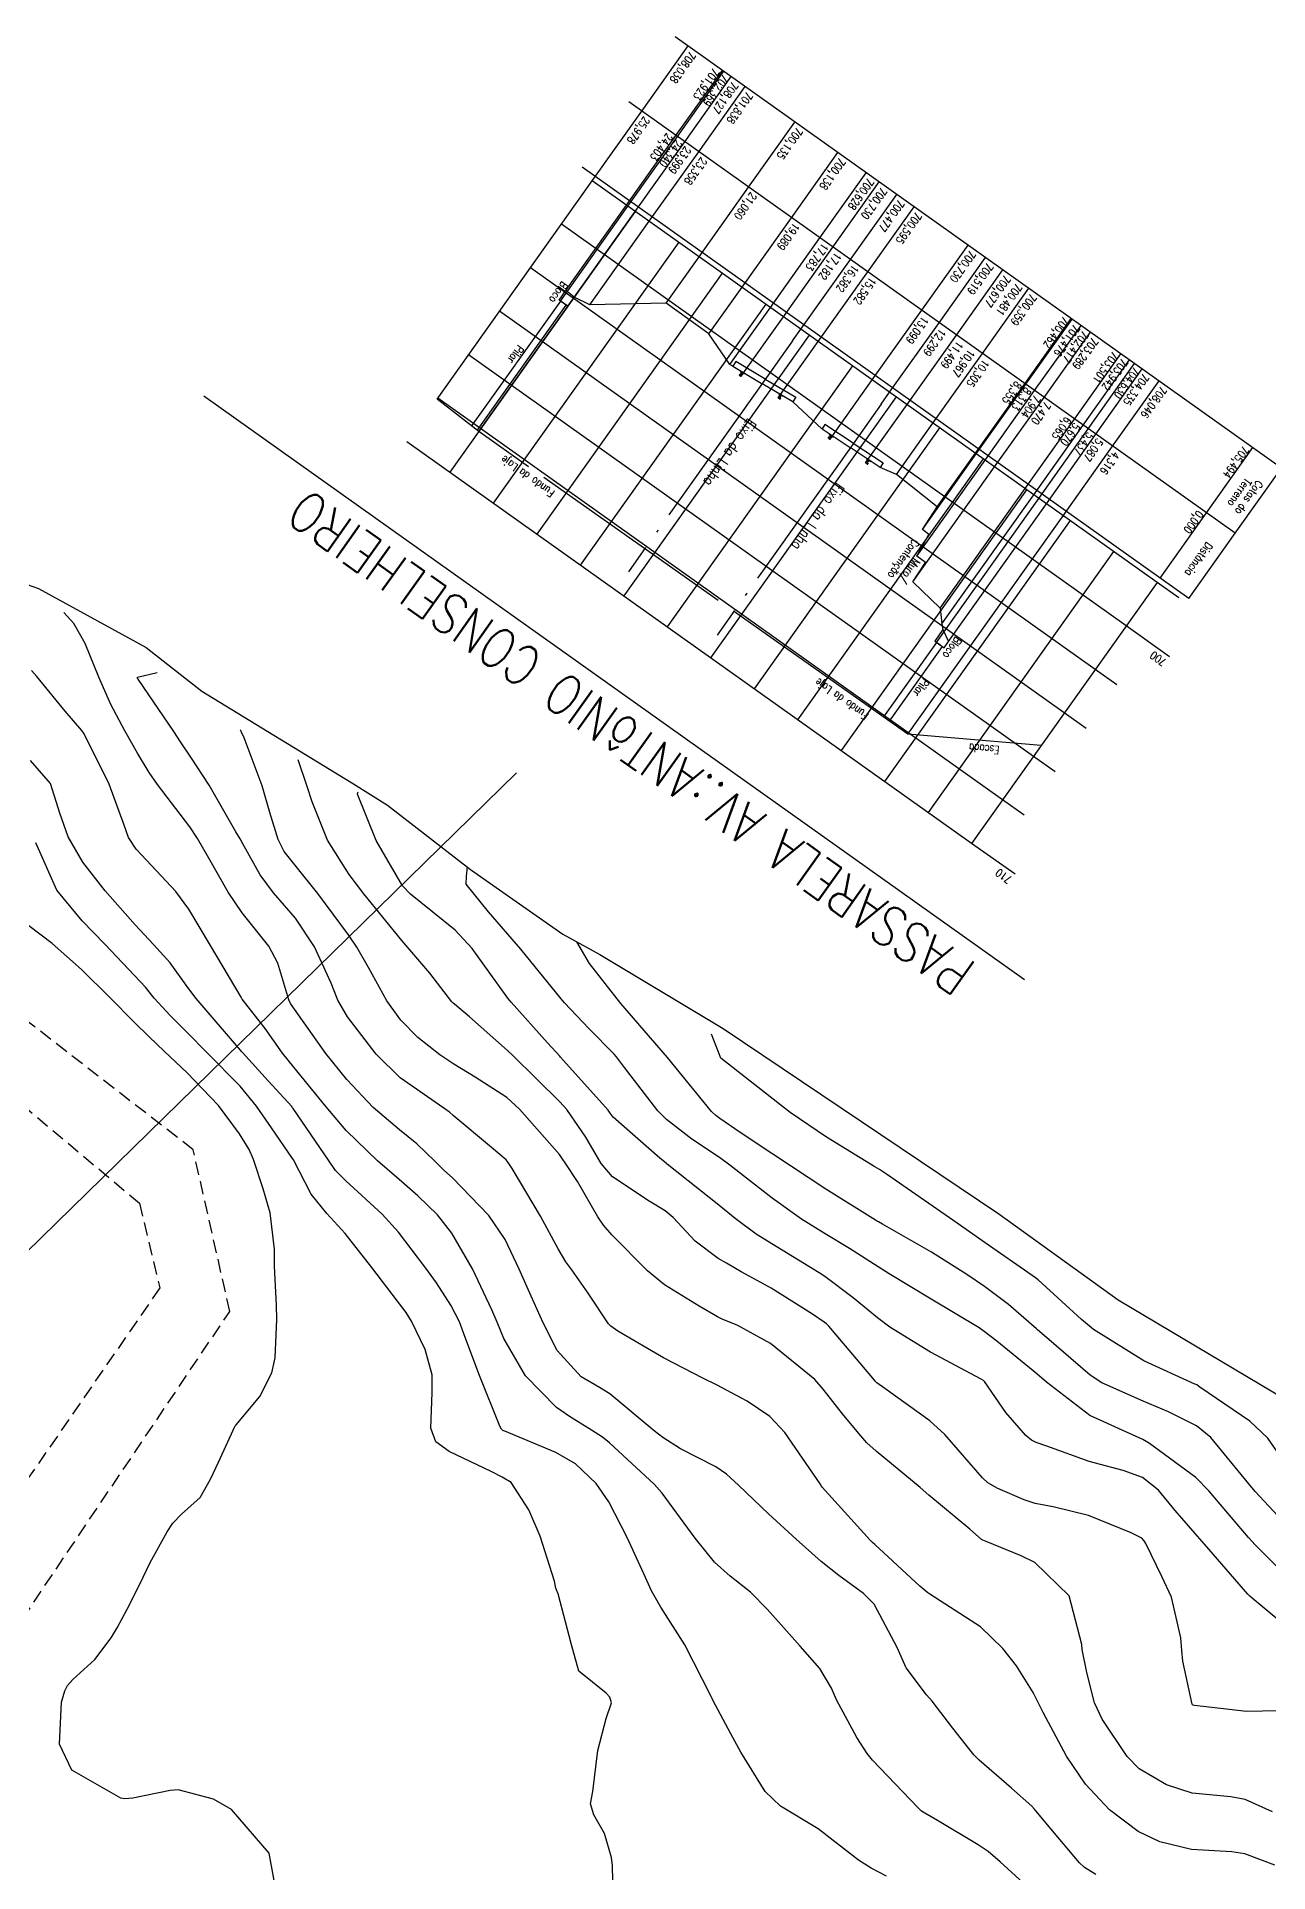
# Model space of a CAD drawing. Header units: metres. Extents: x 292545 to 299085, y 7450245 to 7463078.
# Drawn here: x 297951 to 297997.1, y 7452305.4 to 7452374.2 of the extents above; entities that cross this region are included whole.
import ezdxf

# ---------------------------------------------------------------- set-up
doc = ezdxf.new("R2010")
doc.units = ezdxf.units.M
for name, pattern in [('CONTINUO', [0]), ('DASHED', [0.75, 0.5, -0.25]), ('TRACEJADO', [8.7, 8, -0.7]), ('TRACO-PONTO', [9.4, 8, -0.7, 0, -0.7])]:
    doc.linetypes.add(name, pattern=pattern)
for name, color, linetype in [('Area', 45, 'Continuous'), ('Curvas de Nivel 1m', 11, 'Continuous'), ('Curvas de Nivel 5m', 15, 'Continuous'), ('Perfil', 45, 'Continuous'), ('TEXTO', 45, 'Continuous'), ('Vias Secundárias', 230, 'DASHED')]:
    doc.layers.add(name, color=color, linetype=linetype)
doc.styles.add('ROMANS', font='romans', dxfattribs={"height": 0.2})

# ---------------------------------------------------------------- blocks, each defined once
blk = doc.blocks.new('84067706B490405918CF50')
at = {"layer": 'Perfil', "color": 2, "linetype": 'CONTINUO'}
for points in [[(19.936, 6.967, 0), (19.934, 6.967, 0), (19.933, 6.967, 0), (19.931, 6.966, 0), (19.93, 6.966, 0), (19.929, 6.965, 0), (19.927, 6.964, 0), (19.926, 6.963, 0), (19.925, 6.962, 0), (19.924, 6.961, 0), (19.924, 6.959, 0), (19.923, 6.958, 0), (19.923, 6.957, 0), (19.922, 6.955, 0), (19.922, 6.954, 0), (19.922, 6.952, 0)], [(19.922, 6.951, 0), (19.924, 6.926, 0)], [(19.924, 6.926, 0), (19.924, 6.925, 0), (19.924, 6.924, 0), (19.925, 6.924, 0), (19.925, 6.923, 0), (19.925, 6.923, 0), (19.925, 6.922, 0), (19.926, 6.922, 0), (19.926, 6.922, 0), (19.927, 6.921, 0), (19.927, 6.921, 0), (19.928, 6.921, 0), (19.928, 6.921, 0), (19.929, 6.92, 0), (19.929, 6.92, 0), (19.93, 6.92, 0)], [(19.93, 6.92, 0), (19.952, 6.922, 0)], [(19.936, 6.967, 0), (19.998, 6.972, 0)], [(19.957, 6.917, 0), (19.957, 6.918, 0), (19.957, 6.918, 0), (19.957, 6.919, 0), (19.957, 6.919, 0), (19.956, 6.92, 0), (19.956, 6.92, 0), (19.956, 6.921, 0), (19.955, 6.921, 0), (19.955, 6.921, 0), (19.955, 6.921, 0), (19.954, 6.922, 0), (19.954, 6.922, 0), (19.953, 6.922, 0), (19.953, 6.922, 0), (19.952, 6.922, 0)], [(19.957, 6.917, 0), (19.963, 6.852, 0)], [(19.99, 6.925, 0), (19.989, 6.925, 0), (19.989, 6.925, 0), (19.988, 6.925, 0), (19.988, 6.925, 0), (19.987, 6.924, 0), (19.987, 6.924, 0), (19.987, 6.924, 0), (19.986, 6.923, 0), (19.986, 6.923, 0), (19.986, 6.922, 0), (19.985, 6.922, 0), (19.985, 6.921, 0), (19.985, 6.921, 0), (19.985, 6.92, 0), (19.985, 6.92, 0)], [(19.985, 6.92, 0), (19.99, 6.854, 0)], [(19.99, 6.925, 0), (20.011, 6.927, 0)], [(20.014, 6.959, 0), (20.014, 6.96, 0), (20.014, 6.962, 0), (20.013, 6.963, 0), (20.013, 6.964, 0), (20.012, 6.966, 0), (20.011, 6.967, 0), (20.01, 6.968, 0), (20.009, 6.969, 0), (20.008, 6.97, 0), (20.006, 6.971, 0), (20.005, 6.971, 0), (20.004, 6.972, 0), (20.002, 6.972, 0), (20.001, 6.972, 0), (19.999, 6.972, 0)], [(20.011, 6.927, 0), (20.012, 6.927, 0), (20.012, 6.927, 0), (20.013, 6.927, 0), (20.013, 6.928, 0), (20.014, 6.928, 0), (20.014, 6.928, 0), (20.015, 6.929, 0), (20.015, 6.929, 0), (20.015, 6.929, 0), (20.016, 6.93, 0), (20.016, 6.931, 0), (20.016, 6.931, 0), (20.016, 6.932, 0), (20.016, 6.932, 0), (20.016, 6.933, 0)], [(20.014, 6.959, 0), (20.016, 6.933, 0)], [(22.082, 6.982, 0), (20.777, 6.875, 0)], [(21.582, 6.967, 0), (21.582, 6.967, 0), (21.581, 6.967, 0), (21.581, 6.967, 0), (21.58, 6.966, 0), (21.58, 6.966, 0), (21.579, 6.966, 0), (21.579, 6.965, 0), (21.578, 6.965, 0), (21.578, 6.964, 0), (21.578, 6.964, 0), (21.577, 6.963, 0), (21.577, 6.963, 0), (21.577, 6.962, 0), (21.577, 6.962, 0), (21.577, 6.961, 0)], [(21.577, 6.961, 0), (21.578, 6.948, 0)], [(21.749, 6.962, 0), (21.578, 6.948, 0)], [(21.627, 6.971, 0), (21.582, 6.967, 0)], [(21.619, 7.109, 0), (21.618, 7.109, 0), (21.616, 7.109, 0), (21.615, 7.108, 0), (21.613, 7.108, 0), (21.612, 7.107, 0), (21.611, 7.106, 0), (21.61, 7.105, 0), (21.609, 7.104, 0), (21.608, 7.103, 0), (21.607, 7.102, 0), (21.607, 7.1, 0), (21.606, 7.099, 0), (21.606, 7.097, 0), (21.606, 7.096, 0), (21.606, 7.094, 0)], [(21.606, 7.093, 0), (21.608, 7.068, 0)], [(21.608, 7.068, 0), (21.608, 7.067, 0), (21.608, 7.067, 0), (21.608, 7.066, 0), (21.608, 7.066, 0), (21.609, 7.065, 0), (21.609, 7.065, 0), (21.609, 7.064, 0), (21.61, 7.064, 0), (21.61, 7.063, 0), (21.611, 7.063, 0), (21.611, 7.063, 0), (21.612, 7.063, 0), (21.612, 7.063, 0), (21.613, 7.062, 0), (21.614, 7.062, 0)], [(21.635, 7.064, 0), (21.614, 7.062, 0)], [(21.682, 7.114, 0), (21.619, 7.109, 0)], [(21.627, 6.971, 0), (21.629, 6.971, 0), (21.631, 6.971, 0), (21.633, 6.972, 0), (21.635, 6.973, 0), (21.637, 6.974, 0), (21.638, 6.975, 0), (21.64, 6.977, 0), (21.641, 6.978, 0), (21.643, 6.98, 0), (21.644, 6.982, 0), (21.645, 6.984, 0), (21.645, 6.986, 0), (21.646, 6.988, 0), (21.646, 6.99, 0), (21.646, 6.992, 0)], [(21.641, 7.059, 0), (21.641, 7.06, 0), (21.641, 7.06, 0), (21.641, 7.061, 0), (21.64, 7.061, 0), (21.64, 7.062, 0), (21.64, 7.062, 0), (21.639, 7.063, 0), (21.639, 7.063, 0), (21.639, 7.063, 0), (21.638, 7.064, 0), (21.638, 7.064, 0), (21.637, 7.064, 0), (21.637, 7.064, 0), (21.636, 7.064, 0), (21.636, 7.064, 0)], [(21.641, 7.059, 0), (21.646, 6.994, 0)], [(21.673, 7.067, 0), (21.673, 7.067, 0), (21.672, 7.067, 0), (21.672, 7.067, 0), (21.671, 7.067, 0), (21.671, 7.066, 0), (21.67, 7.066, 0), (21.67, 7.066, 0), (21.67, 7.065, 0), (21.669, 7.065, 0), (21.669, 7.065, 0), (21.669, 7.064, 0), (21.669, 7.064, 0), (21.669, 7.063, 0), (21.669, 7.063, 0), (21.669, 7.062, 0)], [(21.669, 7.062, 0), (21.674, 6.996, 0)], [(21.695, 7.069, 0), (21.673, 7.067, 0)], [(21.674, 6.996, 0), (21.674, 6.994, 0), (21.675, 6.992, 0), (21.675, 6.99, 0), (21.676, 6.988, 0), (21.677, 6.986, 0), (21.679, 6.984, 0), (21.68, 6.983, 0), (21.682, 6.981, 0), (21.683, 6.98, 0), (21.685, 6.979, 0), (21.687, 6.978, 0), (21.689, 6.977, 0), (21.691, 6.977, 0), (21.693, 6.976, 0), (21.695, 6.976, 0)], [(21.698, 7.101, 0), (21.698, 7.102, 0), (21.697, 7.104, 0), (21.697, 7.105, 0), (21.696, 7.107, 0), (21.695, 7.108, 0), (21.695, 7.109, 0), (21.694, 7.11, 0), (21.692, 7.111, 0), (21.691, 7.112, 0), (21.69, 7.113, 0), (21.689, 7.113, 0), (21.687, 7.114, 0), (21.686, 7.114, 0), (21.684, 7.114, 0), (21.683, 7.114, 0)], [(21.695, 7.069, 0), (21.695, 7.069, 0), (21.696, 7.069, 0), (21.696, 7.069, 0), (21.697, 7.07, 0), (21.697, 7.07, 0), (21.698, 7.07, 0), (21.698, 7.071, 0), (21.699, 7.071, 0), (21.699, 7.072, 0), (21.699, 7.072, 0), (21.699, 7.073, 0), (21.7, 7.073, 0), (21.7, 7.074, 0), (21.7, 7.074, 0), (21.7, 7.075, 0)], [(21.741, 6.98, 0), (21.697, 6.976, 0)], [(21.698, 7.101, 0), (21.7, 7.075, 0)], [(21.748, 6.975, 0), (21.748, 6.975, 0), (21.748, 6.976, 0), (21.747, 6.976, 0), (21.747, 6.977, 0), (21.747, 6.977, 0), (21.746, 6.978, 0), (21.746, 6.978, 0), (21.746, 6.979, 0), (21.745, 6.979, 0), (21.745, 6.979, 0), (21.744, 6.98, 0), (21.744, 6.98, 0), (21.743, 6.98, 0), (21.742, 6.98, 0), (21.742, 6.98, 0)], [(21.748, 6.975, 0), (21.749, 6.962, 0)], [(22.098, 6.779, 0), (22.082, 6.982, 0)], [(19.473, 6.768, 0), (20.777, 6.875, 0)], [(19.49, 6.565, 0), (19.473, 6.768, 0)], [(20.794, 6.672, 0), (19.49, 6.565, 0)], [(19.899, 6.825, 0), (19.898, 6.825, 0), (19.898, 6.825, 0), (19.897, 6.825, 0), (19.896, 6.824, 0), (19.896, 6.824, 0), (19.895, 6.824, 0), (19.895, 6.823, 0), (19.895, 6.823, 0), (19.894, 6.822, 0), (19.894, 6.822, 0), (19.894, 6.821, 0), (19.893, 6.821, 0), (19.893, 6.82, 0), (19.893, 6.819, 0), (19.893, 6.819, 0)], [(19.893, 6.818, 0), (19.894, 6.806, 0)], [(19.894, 6.806, 0), (20.065, 6.82, 0)], [(19.899, 6.825, 0), (19.943, 6.829, 0)], [(19.943, 6.829, 0), (19.945, 6.829, 0), (19.947, 6.829, 0), (19.949, 6.83, 0), (19.951, 6.831, 0), (19.953, 6.832, 0), (19.955, 6.833, 0), (19.956, 6.835, 0), (19.958, 6.836, 0), (19.959, 6.838, 0), (19.96, 6.84, 0), (19.961, 6.842, 0), (19.962, 6.844, 0), (19.962, 6.846, 0), (19.963, 6.848, 0), (19.963, 6.85, 0)], [(19.99, 6.854, 0), (19.991, 6.852, 0), (19.991, 6.85, 0), (19.992, 6.848, 0), (19.993, 6.846, 0), (19.994, 6.844, 0), (19.995, 6.842, 0), (19.996, 6.841, 0), (19.998, 6.839, 0), (20, 6.838, 0), (20.002, 6.837, 0), (20.003, 6.836, 0), (20.006, 6.835, 0), (20.008, 6.835, 0), (20.01, 6.834, 0), (20.012, 6.834, 0)], [(20.013, 6.834, 0), (20.058, 6.838, 0)], [(20.064, 6.832, 0), (20.064, 6.833, 0), (20.064, 6.834, 0), (20.064, 6.834, 0), (20.064, 6.835, 0), (20.063, 6.835, 0), (20.063, 6.836, 0), (20.063, 6.836, 0), (20.062, 6.837, 0), (20.062, 6.837, 0), (20.061, 6.837, 0), (20.061, 6.838, 0), (20.06, 6.838, 0), (20.059, 6.838, 0), (20.059, 6.838, 0), (20.058, 6.838, 0)], [(20.064, 6.832, 0), (20.065, 6.82, 0)], [(20.794, 6.672, 0), (22.098, 6.779, 0)]]:
    blk.add_polyline3d(points, dxfattribs=at)
blk = doc.blocks.new('B69BEDE5D35E4CA818CF50')
at = {"layer": 'Perfil', "color": 2, "linetype": 'CONTINUO'}
for points in [[(16.195, 6.868, 0), (17.503, 6.911, 0)], [(16.623, 6.904, 0), (16.623, 6.904, 0), (16.622, 6.903, 0), (16.622, 6.903, 0), (16.621, 6.903, 0), (16.621, 6.903, 0), (16.62, 6.902, 0), (16.62, 6.902, 0), (16.619, 6.902, 0), (16.619, 6.901, 0), (16.618, 6.901, 0), (16.618, 6.9, 0), (16.618, 6.9, 0), (16.618, 6.899, 0), (16.618, 6.898, 0), (16.618, 6.898, 0)], [(16.618, 6.897, 0), (16.618, 6.885, 0)], [(16.618, 6.885, 0), (16.789, 6.891, 0)], [(16.623, 6.904, 0), (16.668, 6.905, 0)], [(16.667, 7.044, 0), (16.666, 7.044, 0), (16.664, 7.043, 0), (16.663, 7.043, 0), (16.661, 7.043, 0), (16.66, 7.042, 0), (16.659, 7.041, 0), (16.658, 7.04, 0), (16.657, 7.039, 0), (16.656, 7.038, 0), (16.655, 7.037, 0), (16.654, 7.035, 0), (16.654, 7.034, 0), (16.653, 7.033, 0), (16.653, 7.031, 0), (16.653, 7.03, 0)], [(16.653, 7.029, 0), (16.654, 7.003, 0)], [(16.654, 7.003, 0), (16.654, 7.002, 0), (16.654, 7.002, 0), (16.654, 7.001, 0), (16.654, 7.001, 0), (16.654, 7, 0), (16.655, 7, 0), (16.655, 6.999, 0), (16.656, 6.999, 0), (16.656, 6.998, 0), (16.656, 6.998, 0), (16.657, 6.998, 0), (16.658, 6.998, 0), (16.658, 6.997, 0), (16.659, 6.997, 0), (16.659, 6.997, 0)], [(16.66, 6.997, 0), (16.681, 6.998, 0)], [(16.667, 7.044, 0), (16.73, 7.046, 0)], [(16.668, 6.905, 0), (16.67, 6.905, 0), (16.672, 6.906, 0), (16.674, 6.906, 0), (16.676, 6.907, 0), (16.678, 6.908, 0), (16.68, 6.909, 0), (16.682, 6.911, 0), (16.683, 6.912, 0), (16.684, 6.914, 0), (16.686, 6.915, 0), (16.687, 6.917, 0), (16.687, 6.919, 0), (16.688, 6.921, 0), (16.688, 6.923, 0), (16.689, 6.926, 0)], [(16.686, 6.993, 0), (16.686, 6.993, 0), (16.686, 6.994, 0), (16.686, 6.995, 0), (16.686, 6.995, 0), (16.686, 6.995, 0), (16.685, 6.996, 0), (16.685, 6.996, 0), (16.685, 6.997, 0), (16.684, 6.997, 0), (16.684, 6.997, 0), (16.683, 6.998, 0), (16.683, 6.998, 0), (16.682, 6.998, 0), (16.682, 6.998, 0), (16.681, 6.998, 0)], [(16.686, 6.993, 0), (16.689, 6.927, 0)], [(16.719, 6.999, 0), (16.719, 6.999, 0), (16.718, 6.999, 0), (16.718, 6.999, 0), (16.717, 6.999, 0), (16.717, 6.999, 0), (16.716, 6.998, 0), (16.716, 6.998, 0), (16.715, 6.998, 0), (16.715, 6.997, 0), (16.715, 6.997, 0), (16.715, 6.996, 0), (16.714, 6.996, 0), (16.714, 6.995, 0), (16.714, 6.995, 0), (16.714, 6.994, 0)], [(16.714, 6.994, 0), (16.716, 6.928, 0)], [(16.716, 6.928, 0), (16.716, 6.926, 0), (16.717, 6.924, 0), (16.717, 6.922, 0), (16.718, 6.92, 0), (16.719, 6.918, 0), (16.72, 6.916, 0), (16.722, 6.914, 0), (16.723, 6.913, 0), (16.725, 6.912, 0), (16.727, 6.91, 0), (16.729, 6.909, 0), (16.73, 6.909, 0), (16.733, 6.908, 0), (16.735, 6.908, 0), (16.737, 6.907, 0)], [(16.719, 6.999, 0), (16.74, 7, 0)], [(16.745, 7.032, 0), (16.745, 7.033, 0), (16.745, 7.035, 0), (16.744, 7.036, 0), (16.744, 7.037, 0), (16.743, 7.039, 0), (16.742, 7.04, 0), (16.741, 7.041, 0), (16.74, 7.042, 0), (16.739, 7.043, 0), (16.738, 7.044, 0), (16.737, 7.045, 0), (16.735, 7.045, 0), (16.734, 7.046, 0), (16.733, 7.046, 0), (16.731, 7.046, 0)], [(16.738, 6.907, 0), (16.783, 6.909, 0)], [(16.74, 7, 0), (16.741, 7, 0), (16.742, 7, 0), (16.742, 7, 0), (16.743, 7.001, 0), (16.743, 7.001, 0), (16.744, 7.001, 0), (16.744, 7.001, 0), (16.745, 7.002, 0), (16.745, 7.002, 0), (16.745, 7.003, 0), (16.746, 7.003, 0), (16.746, 7.004, 0), (16.746, 7.004, 0), (16.746, 7.005, 0), (16.746, 7.006, 0)], [(16.745, 7.032, 0), (16.746, 7.006, 0)], [(16.789, 6.903, 0), (16.789, 6.904, 0), (16.789, 6.904, 0), (16.789, 6.905, 0), (16.788, 6.905, 0), (16.788, 6.906, 0), (16.788, 6.906, 0), (16.787, 6.907, 0), (16.787, 6.907, 0), (16.787, 6.908, 0), (16.786, 6.908, 0), (16.786, 6.908, 0), (16.785, 6.909, 0), (16.784, 6.909, 0), (16.784, 6.909, 0), (16.783, 6.909, 0)], [(16.789, 6.903, 0), (16.789, 6.891, 0)], [(18.811, 6.954, 0), (17.503, 6.911, 0)], [(18.307, 6.96, 0), (18.307, 6.96, 0), (18.306, 6.959, 0), (18.305, 6.959, 0), (18.305, 6.959, 0), (18.304, 6.959, 0), (18.304, 6.958, 0), (18.303, 6.958, 0), (18.303, 6.958, 0), (18.303, 6.957, 0), (18.302, 6.957, 0), (18.302, 6.956, 0), (18.302, 6.956, 0), (18.302, 6.955, 0), (18.301, 6.954, 0), (18.301, 6.954, 0)], [(18.301, 6.953, 0), (18.302, 6.941, 0)], [(18.473, 6.947, 0), (18.302, 6.941, 0)], [(18.352, 6.961, 0), (18.307, 6.96, 0)], [(18.351, 7.1, 0), (18.349, 7.1, 0), (18.348, 7.099, 0), (18.347, 7.099, 0), (18.345, 7.098, 0), (18.344, 7.098, 0), (18.343, 7.097, 0), (18.341, 7.096, 0), (18.34, 7.095, 0), (18.34, 7.094, 0), (18.339, 7.093, 0), (18.338, 7.091, 0), (18.337, 7.09, 0), (18.337, 7.089, 0), (18.337, 7.087, 0), (18.337, 7.086, 0)], [(18.337, 7.085, 0), (18.337, 7.059, 0)], [(18.337, 7.059, 0), (18.338, 7.058, 0), (18.338, 7.058, 0), (18.338, 7.057, 0), (18.338, 7.057, 0), (18.338, 7.056, 0), (18.339, 7.056, 0), (18.339, 7.055, 0), (18.339, 7.055, 0), (18.34, 7.054, 0), (18.34, 7.054, 0), (18.341, 7.054, 0), (18.341, 7.054, 0), (18.342, 7.053, 0), (18.342, 7.053, 0), (18.343, 7.053, 0)], [(18.365, 7.054, 0), (18.343, 7.053, 0)], [(18.414, 7.102, 0), (18.351, 7.1, 0)], [(18.352, 6.961, 0), (18.354, 6.961, 0), (18.356, 6.962, 0), (18.358, 6.962, 0), (18.36, 6.963, 0), (18.362, 6.964, 0), (18.364, 6.965, 0), (18.365, 6.966, 0), (18.367, 6.968, 0), (18.368, 6.97, 0), (18.369, 6.971, 0), (18.37, 6.973, 0), (18.371, 6.975, 0), (18.372, 6.977, 0), (18.372, 6.979, 0), (18.372, 6.982, 0)], [(18.37, 7.049, 0), (18.37, 7.049, 0), (18.37, 7.05, 0), (18.37, 7.05, 0), (18.37, 7.051, 0), (18.369, 7.051, 0), (18.369, 7.052, 0), (18.369, 7.052, 0), (18.368, 7.053, 0), (18.368, 7.053, 0), (18.368, 7.053, 0), (18.367, 7.054, 0), (18.367, 7.054, 0), (18.366, 7.054, 0), (18.366, 7.054, 0), (18.365, 7.054, 0)], [(18.37, 7.049, 0), (18.372, 6.983, 0)], [(18.403, 7.055, 0), (18.402, 7.055, 0), (18.402, 7.055, 0), (18.401, 7.055, 0), (18.401, 7.055, 0), (18.401, 7.055, 0), (18.4, 7.054, 0), (18.4, 7.054, 0), (18.399, 7.054, 0), (18.399, 7.053, 0), (18.399, 7.053, 0), (18.398, 7.052, 0), (18.398, 7.052, 0), (18.398, 7.051, 0), (18.398, 7.051, 0), (18.398, 7.05, 0)], [(18.398, 7.05, 0), (18.4, 6.984, 0)], [(18.4, 6.984, 0), (18.4, 6.982, 0), (18.401, 6.98, 0), (18.401, 6.978, 0), (18.402, 6.976, 0), (18.403, 6.974, 0), (18.404, 6.972, 0), (18.406, 6.97, 0), (18.407, 6.969, 0), (18.409, 6.968, 0), (18.41, 6.966, 0), (18.412, 6.965, 0), (18.414, 6.965, 0), (18.416, 6.964, 0), (18.418, 6.964, 0), (18.421, 6.963, 0)], [(18.424, 7.056, 0), (18.403, 7.055, 0)], [(18.429, 7.088, 0), (18.429, 7.089, 0), (18.429, 7.091, 0), (18.428, 7.092, 0), (18.428, 7.093, 0), (18.427, 7.095, 0), (18.426, 7.096, 0), (18.425, 7.097, 0), (18.424, 7.098, 0), (18.423, 7.099, 0), (18.422, 7.1, 0), (18.421, 7.101, 0), (18.419, 7.101, 0), (18.418, 7.101, 0), (18.416, 7.102, 0), (18.415, 7.102, 0)], [(18.467, 6.965, 0), (18.422, 6.963, 0)], [(18.424, 7.056, 0), (18.425, 7.056, 0), (18.425, 7.056, 0), (18.426, 7.056, 0), (18.427, 7.057, 0), (18.427, 7.057, 0), (18.428, 7.057, 0), (18.428, 7.057, 0), (18.428, 7.058, 0), (18.429, 7.058, 0), (18.429, 7.059, 0), (18.429, 7.059, 0), (18.43, 7.06, 0), (18.43, 7.06, 0), (18.43, 7.061, 0), (18.43, 7.062, 0)], [(18.429, 7.088, 0), (18.43, 7.062, 0)], [(18.473, 6.959, 0), (18.473, 6.96, 0), (18.473, 6.96, 0), (18.473, 6.961, 0), (18.472, 6.961, 0), (18.472, 6.962, 0), (18.472, 6.962, 0), (18.471, 6.963, 0), (18.471, 6.963, 0), (18.47, 6.964, 0), (18.47, 6.964, 0), (18.469, 6.964, 0), (18.469, 6.964, 0), (18.468, 6.965, 0), (18.468, 6.965, 0), (18.467, 6.965, 0)], [(18.473, 6.959, 0), (18.473, 6.947, 0)], [(18.818, 6.751, 0), (18.811, 6.954, 0)], [(16.202, 6.664, 0), (16.195, 6.868, 0)], [(17.51, 6.707, 0), (16.202, 6.664, 0)], [(17.51, 6.707, 0), (18.818, 6.751, 0)]]:
    blk.add_polyline3d(points, dxfattribs=at)

msp = doc.modelspace()

# ---------------------------------------------------------------- linework, layer by layer
at = {"layer": 'Area'}
msp.add_polyline3d([(297950.607, 7452353.684, 698.29), (297951.034, 7452353.528, 699.98), (297955.079, 7452351.322, 698.644), (297957.156, 7452349.68, 700.674), (297962.841, 7452346.201, 704.923), (297964.118, 7452345.403, 705.614), (297967.228, 7452342.998, 702.464), (297968.32, 7452342.23, 709.754), (297970.69, 7452340.567, 711.213), (297972.086, 7452339.805, 711.132), (297976.701, 7452337.042, 712.763), (297987.045, 7452330.092, 714.434), (297991.511, 7452326.872, 718.914), (298004.563, 7452319.107, 714.923), (298010.354, 7452315.31, 712.024), (298013.523, 7452313.126, 713.953), (298014.999, 7452312.263, 712.663), (298015.543, 7452311.974, 707.183), (298020.333, 7452308.797, 704.124), (298024.787, 7452305.586, 705.115)], dxfattribs=at)
at = {"layer": 'Curvas de Nivel 1m', "flags": 128}
for points, elevation in [([(297990.674, 7452305.328), (297990.25, 7452305.59), (297990.06, 7452305.762), (297988.922, 7452307.118), (297988.378, 7452307.779), (297988.275, 7452307.889), (297987.513, 7452308.563), (297986.3, 7452309.608), (297986.105, 7452309.812), (297985.321, 7452310.812), (297984.545, 7452311.828), (297984.325, 7452312.063), (297983.567, 7452313.073), (297983.233, 7452313.841), (297982.367, 7452315.46), (297981.97, 7452315.856), (297981.037, 7452316.528), (297980.385, 7452317.055), (297979.441, 7452317.89), (297978.407, 7452318.847), (297977.278, 7452319.917), (297976.834, 7452320.331), (297976.43, 7452320.612), (297975.102, 7452321.277), (297974.44, 7452321.701), (297974.124, 7452321.953), (297972.457, 7452323.337), (297972.069, 7452323.586), (297971.385, 7452323.986), (297970.477, 7452324.968), (297969.951, 7452326.005), (297969.512, 7452327.001), (297969.053, 7452328.015), (297968.53, 7452329.128), (297967.924, 7452330.026), (297966.557, 7452331.436), (297966.237, 7452331.722), (297965.905, 7452332.05), (297965.223, 7452332.714), (297964.575, 7452333.241), (297963.585, 7452334.08), (297962.598, 7452335.119), (297961.813, 7452336.098), (297960.629, 7452337.763), (297960.487, 7452337.967), (297960.417, 7452338.113), (297960.011, 7452339.484), (297959.667, 7452340.125), (297958.671, 7452341.372), (297958.144, 7452342.145), (297957.428, 7452343.421), (297957.004, 7452344.157), (297956.709, 7452344.594), (297955.505, 7452346.178), (297955.188, 7452346.634), (297954.745, 7452347.362), (297954.273, 7452348.195), (297953.754, 7452349.186), (297953.297, 7452350.202), (297952.792, 7452351.465), (297952.367, 7452352.214), (297951.983, 7452352.63)], 699), ([(297988.238, 7452304.757), (297987.095, 7452305.797), (297986.638, 7452306.185), (297986.259, 7452306.44), (297984.742, 7452307.351), (297984.271, 7452307.62), (297984.144, 7452307.704), (297984.009, 7452307.834), (297982.299, 7452309.613), (297982.098, 7452309.862), (297981.715, 7452310.459), (297980.958, 7452311.874), (297980.766, 7452312.312), (297980.335, 7452313.052), (297979.586, 7452313.888), (297978.363, 7452315.264), (297977.731, 7452315.91), (297976.968, 7452316.511), (297976.384, 7452317.038), (297975.654, 7452317.937), (297974.418, 7452319.62), (297974.118, 7452319.953), (297972.438, 7452321.509), (297972.18, 7452321.714), (297971.775, 7452321.98), (297970.944, 7452322.488), (297970.451, 7452322.829), (297969.29, 7452324.012), (297968.484, 7452325.419), (297968.234, 7452326.023), (297968.036, 7452326.487), (297967.307, 7452328.032), (297966.533, 7452329.367), (297965.997, 7452330.048), (297965.258, 7452330.768), (297964.556, 7452331.379), (297963.746, 7452332.078), (297962.574, 7452333.213), (297961.82, 7452334.098), (297960.605, 7452335.582), (297960.188, 7452336.116), (297959.533, 7452337.037), (297958.678, 7452338.139), (297958.658, 7452338.164), (297958.634, 7452338.215), (297957.481, 7452340.152), (297956.673, 7452341.505), (297956.185, 7452342.167), (297955.464, 7452342.951), (297954.699, 7452343.76), (297954.406, 7452344.193), (297954.248, 7452344.656), (297953.685, 7452346.2), (297952.752, 7452348.075), (297952.663, 7452348.211), (297952.042, 7452348.935), (297950.973, 7452350.228), (297950.776, 7452350.458)], 698), ([(297997.294, 7452307.68), (297996.28, 7452308.137), (297995.733, 7452308.244), (297994.283, 7452308.374), (297993.33, 7452308.682), (297992.296, 7452309.29), (297991.846, 7452309.745), (297990.916, 7452311.155), (297990.629, 7452311.757), (297990.334, 7452312.893), (297990.17, 7452313.762), (297990.156, 7452313.952), (297989.68, 7452315.767), (297988.385, 7452317.016), (297987.875, 7452317.275), (297986.568, 7452317.807), (297986.442, 7452317.858), (297986.394, 7452317.888), (297985.947, 7452318.267), (297984.419, 7452319.548), (297984.086, 7452319.833), (297982.436, 7452321.188), (297982.093, 7452321.509), (297981.789, 7452321.86), (297981.175, 7452322.594), (297980.459, 7452323.516), (297980.139, 7452323.883), (297978.483, 7452325.232), (297977.228, 7452325.919), (297976.695, 7452326.127), (297976.496, 7452326.224), (297975.804, 7452326.633), (297974.508, 7452327.429), (297973.873, 7452327.956), (297972.526, 7452329.3), (297972.214, 7452329.659), (297972.005, 7452329.978), (297971.239, 7452331.304), (297970.787, 7452331.997), (297970.699, 7452332.132), (297970.566, 7452332.313), (297969.073, 7452334.015), (297968.589, 7452334.446), (297967.414, 7452335.218), (297966.608, 7452335.7), (297966.083, 7452336.048), (297965.264, 7452336.705), (297964.626, 7452337.35), (297964.102, 7452338.075), (297963.404, 7452339.324), (297962.966, 7452340.087), (297962.66, 7452340.544), (297961.508, 7452342.102), (297960.693, 7452343.108), (297960.253, 7452343.671), (297960.022, 7452344.12), (297959.715, 7452345.128), (297959.427, 7452346.13), (297958.751, 7452347.936), (297958.644, 7452348.141), (297958.613, 7452348.212), (297958.623, 7452348.23)], 701), ([(297982.832, 7452305.263), (297982.248, 7452305.562), (297981.782, 7452305.865), (297980.264, 7452307.033), (297978.855, 7452307.894), (297978.281, 7452308.432), (297977.369, 7452309.914), (297976.987, 7452310.597), (297976.322, 7452311.863), (297976.289, 7452311.93), (297976.259, 7452311.995), (297975.269, 7452313.941), (297974.364, 7452315.346), (297974.019, 7452315.954), (297973.737, 7452316.599), (297973.108, 7452317.963), (297972.413, 7452319.295), (297971.949, 7452319.977), (297971.165, 7452320.724), (297970.434, 7452321.149), (297968.519, 7452321.943), (297968.442, 7452321.974), (297968.389, 7452322.021), (297968.335, 7452322.13), (297967.571, 7452324.029), (297967.026, 7452325.493), (297966.815, 7452326.037), (297966.499, 7452326.664), (297965.964, 7452327.505), (297965.561, 7452328.054), (297964.533, 7452329.401), (297963.925, 7452330.076), (297962.555, 7452331.322), (297962.178, 7452331.714), (297961.909, 7452332.097), (297960.582, 7452334.037), (297960.552, 7452334.08), (297960.529, 7452334.111), (297959.643, 7452335.079), (297958.681, 7452336.139), (297958.649, 7452336.175), (297958.614, 7452336.221), (297956.944, 7452338.157), (297956.637, 7452338.579), (297955.973, 7452339.497), (297955.355, 7452340.179), (297954.664, 7452340.923), (297953.54, 7452342.201), (297952.694, 7452343.276), (297952.153, 7452344.215), (297951.832, 7452345.103), (297951.488, 7452346.222), (297950.741, 7452347.083)], 697), ([(297998.126, 7452311.468), (297996.32, 7452311.432), (297994.376, 7452311.656), (297994.323, 7452311.669), (297994.299, 7452311.686), (297994.284, 7452311.711), (297993.943, 7452313.32), (297993.9, 7452313.717), (297993.868, 7452314.199), (297993.51, 7452315.723), (297993.148, 7452316.496), (297992.547, 7452317.738), (297992.49, 7452317.834), (297992.395, 7452317.932), (297992.003, 7452318.137), (297990.403, 7452318.789), (297989.071, 7452319.108), (297988.407, 7452319.234), (297987.991, 7452319.368), (297987.001, 7452319.801), (297986.625, 7452320.007), (297986.427, 7452320.192), (297985.014, 7452321.824), (297984.448, 7452322.336), (297982.764, 7452323.543), (297982.462, 7452323.757), (297982.413, 7452323.802), (297982.374, 7452323.851), (297981.843, 7452324.489), (297980.672, 7452325.877), (297980.582, 7452325.967), (297980.494, 7452326.032), (297980.051, 7452326.331), (297978.507, 7452327.303), (297978.12, 7452327.517), (297977.384, 7452327.917), (297976.827, 7452328.236), (297976.518, 7452328.414), (297975.65, 7452329.059), (297974.825, 7452329.946), (297974.537, 7452330.201), (297973.932, 7452330.566), (297972.555, 7452331.475), (297972.135, 7452331.976), (297971.553, 7452332.966), (297970.839, 7452333.996), (297970.587, 7452334.285), (297968.819, 7452336.018), (297968.615, 7452336.21), (297967.194, 7452337.468), (297966.632, 7452337.947), (297966.581, 7452337.99), (297966.533, 7452338.041), (297965.704, 7452339.114), (297964.889, 7452340.066), (297964.657, 7452340.333), (297963.238, 7452342.084), (297962.69, 7452342.811), (297961.873, 7452344.098), (297961.293, 7452345.536), (297961.108, 7452346.106), (297960.773, 7452347.1)], 702), ([(297998.351, 7452314.168), (297996.533, 7452315.688), (297996.45, 7452315.765), (297996.374, 7452315.839), (297994.755, 7452317.706), (297994.397, 7452318.106), (297993.655, 7452318.97), (297993.031, 7452319.731), (297992.42, 7452320.21), (297991.696, 7452320.475), (297990.429, 7452320.801), (297988.836, 7452321.377), (297988.439, 7452321.516), (297988.263, 7452321.605), (297988.057, 7452321.786), (297987.301, 7452322.647), (297986.5, 7452323.809), (297986.463, 7452323.844), (297986.383, 7452323.892), (297984.479, 7452324.902), (297982.949, 7452325.845), (297982.496, 7452326.189), (297981.582, 7452326.942), (297980.512, 7452327.741), (297980.299, 7452327.882), (297978.524, 7452328.971), (297977.948, 7452329.33), (297977.158, 7452329.914), (297976.54, 7452330.409), (297974.61, 7452331.949), (297974.582, 7452331.968), (297974.563, 7452331.985), (297974.337, 7452332.181), (297972.58, 7452333.713), (297972.472, 7452333.861), (297972.39, 7452333.973), (297970.612, 7452335.962), (297970.581, 7452336), (297970.118, 7452336.505), (297968.757, 7452338.019), (297968.634, 7452338.176), (297967.299, 7452340.034), (297966.663, 7452340.726), (297964.981, 7452342.066), (297964.686, 7452342.378), (297963.695, 7452344.08), (297962.994, 7452345.822), (297963.011, 7452345.876), (297963.023, 7452345.89)], 703), ([(297972.592, 7452303.966), (297972.559, 7452305.657), (297972.524, 7452305.967), (297972.262, 7452306.861), (297971.854, 7452307.561), (297971.736, 7452307.978), (297971.822, 7452308.435), (297972.012, 7452309.974), (297972.315, 7452311.168), (297972.525, 7452311.764), (297972.461, 7452311.969), (297972.324, 7452312.125), (297971.293, 7452312.946), (297971.001, 7452313.99), (297970.525, 7452315.843), (297970.457, 7452315.999), (297970.434, 7452316.059), (297970.376, 7452316.318), (297969.842, 7452318.006), (297969.421, 7452318.997), (297968.759, 7452320.017), (297968.425, 7452320.224), (297968.033, 7452320.417), (297966.434, 7452321.184), (297965.929, 7452321.539), (297965.748, 7452322.05), (297965.799, 7452323.392), (297965.793, 7452324.05), (297965.528, 7452325.003), (297965.018, 7452326.062), (297964.82, 7452326.389), (297964.5, 7452326.818), (297963.531, 7452328.08), (297962.532, 7452329.354), (297961.85, 7452330.1), (297961.264, 7452330.823), (297960.595, 7452332.11), (297960.563, 7452332.165), (297959.768, 7452333.315), (297959.214, 7452334.131), (297958.594, 7452334.87), (297957.337, 7452336.153), (297956.62, 7452336.874), (297955.976, 7452337.519), (297955.38, 7452338.179), (297955.043, 7452338.59), (297954.641, 7452339.021), (297953.522, 7452340.201), (297952.672, 7452341.074), (297951.72, 7452342.22), (297950.933, 7452343.996)], 696), ([(297997.525, 7452316.813), (297996.647, 7452317.686), (297996.521, 7452317.815), (297996.396, 7452317.953), (297994.912, 7452319.705), (297994.42, 7452320.201), (297992.694, 7452321.481), (297992.441, 7452321.632), (297992.188, 7452321.743), (297990.451, 7452322.536), (297988.832, 7452323.776), (297988.468, 7452324.095), (297986.966, 7452325.322), (297986.491, 7452325.685), (297986.303, 7452325.812), (297984.504, 7452326.896), (297982.934, 7452327.846), (297982.515, 7452328.108), (297981.441, 7452328.785), (297980.527, 7452329.337), (297979.648, 7452329.889), (297978.545, 7452330.678), (297976.955, 7452331.916), (297976.566, 7452332.2), (297975.531, 7452332.894), (297974.58, 7452333.62), (297974.252, 7452333.953), (297973.003, 7452335.57), (297972.703, 7452335.969), (297972.614, 7452336.073), (297971.675, 7452337.036), (297970.761, 7452337.998), (297970.634, 7452338.151), (297969.118, 7452340.015), (297967.908, 7452341.411), (297967.076, 7452342.447), (297967.077, 7452342.75), (297967.123, 7452343.09)], 704), ([(297998.415, 7452319.817), (297997.125, 7452321.68), (297996.449, 7452322.318), (297994.579, 7452323.591), (297994.463, 7452323.677), (297994.442, 7452323.689), (297994.385, 7452323.711), (297992.475, 7452324.578), (297990.59, 7452325.759), (297990.137, 7452326.123), (297988.511, 7452327.611), (297988.42, 7452327.689), (297988.291, 7452327.783), (297986.525, 7452329.005), (297985.356, 7452329.822), (297982.828, 7452331.578), (297982.561, 7452331.748), (297982.385, 7452331.853), (297980.574, 7452332.959), (297979.215, 7452333.894), (297976.613, 7452335.92), (297976.263, 7452336.83)], 706)]:
    msp.add_lwpolyline(points, dxfattribs=dict(at, elevation=elevation))
at = {"layer": 'Curvas de Nivel 5m', "flags": 128}
for points, elevation in [([(297997.388, 7452305.679), (297996.257, 7452306.103), (297995.777, 7452306.175), (297994.258, 7452306.262), (297993.079, 7452306.546), (297992.265, 7452306.941), (297991.192, 7452307.751), (297990.287, 7452308.714), (297989.574, 7452309.767), (297988.699, 7452311.396), (297988.51, 7452311.778), (297988.327, 7452312.143), (297987.697, 7452313.15), (297987.187, 7452313.797), (297986.355, 7452314.611), (297984.45, 7452315.829), (297984.373, 7452315.882), (297984.074, 7452316.134), (297982.391, 7452317.693), (297982.307, 7452317.766), (297982.215, 7452317.853), (297980.422, 7452319.849), (297980.397, 7452319.88), (297980.336, 7452319.969), (297979.013, 7452321.894), (297978.449, 7452322.488), (297977.609, 7452323.067), (297976.46, 7452323.683), (297975.938, 7452323.935), (297974.474, 7452324.689), (297972.76, 7452325.696), (297972.491, 7452325.874), (297972.401, 7452325.971), (297971.639, 7452327.118), (297971.029, 7452327.992), (297970.813, 7452328.292), (297970.521, 7452328.777), (297969.862, 7452330.007), (297968.794, 7452331.783), (297968.645, 7452332.019), (297968.564, 7452332.112), (297968.02, 7452332.574), (297966.58, 7452333.779), (297966.441, 7452333.901), (297966.231, 7452334.045), (297964.6, 7452335.19), (297963.691, 7452336.079), (297962.627, 7452337.473), (297962.262, 7452338.094), (297962.005, 7452338.73), (297961.389, 7452340.103), (297960.669, 7452341.17), (297959.852, 7452342.122), (297959.349, 7452342.79), (297958.701, 7452343.957), (297958.602, 7452344.141), (297958.439, 7452344.411), (297957.434, 7452346.153), (297956.743, 7452347.2), (297956.362, 7452347.779), (297956.105, 7452348.17), (297954.772, 7452350.128), (297954.753, 7452350.16), (297954.744, 7452350.18), (297954.747, 7452350.207), (297955.483, 7452350.38)], 700), ([(297960.006, 7452304.352), (297959.681, 7452306.126), (297958.269, 7452307.765), (297957.599, 7452308.147), (297956.278, 7452308.501), (297955.972, 7452308.47), (297954.57, 7452308.186), (297954.273, 7452308.164), (297954.119, 7452308.192), (297952.288, 7452309.238), (297951.82, 7452310.217), (297951.894, 7452311.792), (297952.023, 7452312.214), (297952.127, 7452312.412), (297952.329, 7452312.642), (297953.155, 7452313.388), (297953.766, 7452314.196), (297953.983, 7452314.567), (297954.364, 7452315.278), (297954.821, 7452316.183), (297955.223, 7452317.019), (297955.857, 7452318.168), (297956.07, 7452318.492), (297956.403, 7452318.832), (297957.104, 7452319.462), (297957.49, 7452320.149), (297957.788, 7452320.788), (297958.415, 7452322.14), (297958.424, 7452322.159), (297958.443, 7452322.184), (297959.338, 7452323.247), (297959.789, 7452324.127), (297959.904, 7452324.693), (297959.978, 7452326.125), (297959.956, 7452326.668), (297959.879, 7452328.126), (297959.888, 7452328.761), (297959.721, 7452330.128), (297959.455, 7452331.029), (297959.1, 7452332.132), (297958.931, 7452332.499), (297958.572, 7452333.092), (297957.789, 7452334.148), (297956.601, 7452335.383), (297955.759, 7452336.173), (297955.169, 7452336.732), (297954.624, 7452337.273), (297953.712, 7452338.199), (297952.648, 7452339.248), (297951.555, 7452340.221), (297950.669, 7452340.88)], 695), ([(297997.501, 7452318.771), (297996.644, 7452319.687), (297996.417, 7452319.965), (297994.986, 7452321.705), (297994.447, 7452322.147), (297993.399, 7452322.672), (297992.456, 7452323.062), (297990.906, 7452323.756), (297990.467, 7452324.041), (297988.738, 7452325.529), (297988.492, 7452325.746), (297988.455, 7452325.781), (297987.401, 7452326.696), (297986.508, 7452327.366), (297985.844, 7452327.817), (297984.521, 7452328.659), (297982.679, 7452329.701), (297982.532, 7452329.785), (297982.49, 7452329.808), (297982.42, 7452329.852), (297980.55, 7452331.02), (297979.224, 7452331.893), (297978.567, 7452332.332), (297977.347, 7452333.141), (297976.58, 7452333.666), (297976.432, 7452333.773), (297976.262, 7452333.925), (297974.613, 7452335.95), (297972.864, 7452337.968), (297971.688, 7452339.467), (297971.223, 7452340.28)], 705)]:
    msp.add_lwpolyline(points, dxfattribs=dict(at, elevation=elevation))
at = {"layer": 'Perfil', "linetype": 'TRACO-PONTO', "flags": 128}
for points in [[(297979.304, 7452362.806), (297978.183, 7452361.23), (297973.15, 7452354.151)], [(297982.632, 7452360.44), (297981.486, 7452358.83), (297976.478, 7452351.785)]]:
    msp.add_lwpolyline(points, dxfattribs=at)
at = {"layer": 'Perfil', "linetype": 'TRACEJADO', "flags": 128}
msp.add_lwpolyline([(297983.631, 7452348.069), (297967.542, 7452359.409)], dxfattribs=at)
at = {"layer": 'Perfil', "linetype": 'CONTINUO'}
for points in [[(297973.652, 7452371.417, 0), (297975.39, 7452373.862, 0)], [(297997.638, 7452358.044, 0), (297974.901, 7452374.21, 0)], [(297974.936, 7452370.504, 0), (297976.674, 7452372.949, 0)], [(297974.987, 7452370.468, 0), (297976.725, 7452372.913, 0)], [(297975.265, 7452370.27, 0), (297977.003, 7452372.715, 0)], [(297975.787, 7452369.899, 0), (297977.526, 7452372.344, 0)], [(297995.9, 7452355.599, 0), (297973.163, 7452371.765, 0)], [(297971.798, 7452368.809, 0), (297973.652, 7452371.417, 0)], [(297977.66, 7452368.567, 0), (297979.398, 7452371.012, 0)], [(297973.081, 7452367.896, 0), (297974.936, 7452370.504, 0)], [(297973.133, 7452367.86, 0), (297974.987, 7452370.468, 0)], [(297973.41, 7452367.662, 0), (297975.265, 7452370.27, 0)], [(297973.933, 7452367.291, 0), (297975.787, 7452369.899, 0)], [(297979.266, 7452367.425, 0), (297981.005, 7452369.87, 0)], [(297994.161, 7452353.154, 0), (297971.424, 7452369.32, 0)], [(297980.331, 7452366.668, 0), (297982.069, 7452369.113, 0)], [(297965.981, 7452360.628, 0), (297971.798, 7452368.809, 0)], [(297992.97, 7452353.756, 0), (297971.798, 7452368.809, 0)], [(297975.806, 7452365.959, 0), (297977.66, 7452368.567, 0)], [(297980.821, 7452366.32, 0), (297982.559, 7452368.765, 0)], [(297981.473, 7452365.856, 0), (297983.211, 7452368.301, 0)], [(297973.41, 7452367.663, 0), (297966.456, 7452357.883, 0)], [(297967.542, 7452359.409, 0), (297973.41, 7452367.662, 0)], [(297970.601, 7452364.299, 0), (297973.133, 7452367.86, 0)], [(297970.808, 7452364.699, 0), (297973.081, 7452367.896, 0)], [(297982.125, 7452365.393, 0), (297983.863, 7452367.838, 0)], [(297991.811, 7452352.126, 0), (297970.639, 7452367.179, 0)], [(297971.709, 7452364.162, 0), (297973.933, 7452367.291, 0)], [(297977.412, 7452364.817, 0), (297979.266, 7452367.425, 0)], [(297975.04, 7452366.504, 0), (297968.086, 7452356.724, 0)], [(297978.477, 7452364.06, 0), (297980.331, 7452366.668, 0)], [(297978.966, 7452363.712, 0), (297980.821, 7452366.32, 0)], [(297984.148, 7452363.954, 0), (297985.887, 7452366.399, 0)], [(297990.652, 7452350.496, 0), (297969.48, 7452365.549, 0)], [(297974.568, 7452364.219, 0), (297975.806, 7452365.959, 0)], [(297979.618, 7452363.248, 0), (297981.473, 7452365.856, 0)], [(297984.8, 7452363.49, 0), (297986.539, 7452365.935, 0)], [(297985.452, 7452363.027, 0), (297987.191, 7452365.472, 0)], [(297976.67, 7452365.345, 0), (297969.716, 7452355.565, 0)], [(297976.173, 7452363.074, 0), (297977.412, 7452364.817, 0)], [(297980.27, 7452362.785, 0), (297982.125, 7452365.393, 0)], [(297986.425, 7452362.335, 0), (297988.164, 7452364.78, 0)], [(297967.486, 7452359.452, 0), (297970.821, 7452364.142, 0), (297970.601, 7452364.299, 0), (297967.273, 7452359.619, 0)], [(297971.122, 7452364.45, 0), (297970.879, 7452364.109, 0), (297970.553, 7452364.34, 0), (297970.808, 7452364.699, 0)], [(297977.07, 7452361.86, 0), (297976.954, 7452361.919, 0), (297976.173, 7452363.074, 0), (297974.568, 7452364.219, 0), (297971.709, 7452364.162, 0), (297971.122, 7452364.45, 0), (297970.808, 7452364.699, 0)], [(297978.3, 7452364.186, 0), (297971.346, 7452354.406, 0)], [(297976.954, 7452361.919, 0), (297978.477, 7452364.06, 0)], [(297989.493, 7452348.866, 0), (297968.321, 7452363.919, 0)], [(297977.384, 7452361.487, 0), (297978.966, 7452363.712, 0)], [(297982.294, 7452361.346, 0), (297984.148, 7452363.954, 0)], [(297982.946, 7452360.882, 0), (297984.8, 7452363.49, 0)], [(297988.015, 7452361.205, 0), (297989.753, 7452363.65, 0)], [(297988.049, 7452361.181, 0), (297989.787, 7452363.626, 0)], [(297988.382, 7452360.944, 0), (297990.121, 7452363.389, 0)], [(297979.93, 7452363.027, 0), (297972.976, 7452353.247, 0)], [(297978.767, 7452360.67, 0), (297980.27, 7452362.785, 0)], [(297979.304, 7452362.806, 0), (297979.618, 7452363.248, 0)], [(297983.598, 7452360.419, 0), (297985.452, 7452363.027, 0)], [(297988.736, 7452360.692, 0), (297990.474, 7452363.137, 0)], [(297988.334, 7452347.236, 0), (297967.162, 7452362.289, 0)], [(297984.571, 7452359.727, 0), (297986.425, 7452362.335, 0)], [(297989.881, 7452359.878, 0), (297991.619, 7452362.323, 0)], [(297990.203, 7452359.649, 0), (297991.941, 7452362.094, 0)], [(297981.56, 7452361.868, 0), (297974.606, 7452352.088, 0)], [(297980.712, 7452359.121, 0), (297982.294, 7452361.346, 0)], [(297990.393, 7452359.514, 0), (297992.131, 7452361.959, 0)], [(297990.678, 7452359.311, 0), (297992.416, 7452361.756, 0)], [(297991.306, 7452358.865, 0), (297993.045, 7452361.31, 0)], [(297988, 7452338.866, 0), (297957.239, 7452360.737, 0)], [(297967.542, 7452359.409, 0), (297965.981, 7452360.628, 0)], [(297987.175, 7452345.606, 0), (297966.003, 7452360.659, 0)], [(297983.19, 7452360.709, 0), (297976.236, 7452350.929, 0)], [(297982.632, 7452360.44, 0), (297982.946, 7452360.882, 0)], [(297986.16, 7452358.597, 0), (297988.015, 7452361.205, 0)], [(297986.195, 7452358.573, 0), (297988.049, 7452361.181, 0)], [(297986.528, 7452358.336, 0), (297988.382, 7452360.944, 0)], [(297986.882, 7452358.084, 0), (297988.736, 7452360.692, 0)], [(297980.41, 7452359.509, 0), (297979.32, 7452360.523, 0)], [(297982.047, 7452358.237, 0), (297983.598, 7452360.419, 0)], [(297984.82, 7452359.55, 0), (297977.866, 7452349.77, 0)], [(297983.204, 7452357.804, 0), (297984.571, 7452359.727, 0)], [(297988.027, 7452357.27, 0), (297989.881, 7452359.878, 0)], [(297988.349, 7452357.041, 0), (297990.203, 7452359.649, 0)], [(297988.538, 7452356.906, 0), (297990.393, 7452359.514, 0)], [(297988.824, 7452356.703, 0), (297990.678, 7452359.311, 0)], [(297986.016, 7452343.976, 0), (297964.844, 7452359.029, 0)], [(297984.181, 7452355.74, 0), (297986.195, 7452358.573, 0)], [(297984.734, 7452356.591, 0), (297986.16, 7452358.597, 0)], [(297989.452, 7452356.257, 0), (297991.306, 7452358.865, 0)], [(297994.824, 7452356.364, 0), (297996.562, 7452358.809, 0)], [(297986.45, 7452358.391, 0), (297979.496, 7452348.611, 0)], [(297984.734, 7452356.591, 0), (297983.204, 7452357.804, 0), (297982.592, 7452358.063, 0)], [(297983.817, 7452353.774, 0), (297986.882, 7452358.084, 0)], [(297983.968, 7452354.736, 0), (297986.528, 7452358.336, 0)], [(297995.9, 7452355.599, 0), (297997.638, 7452358.044, 0)], [(297988.08, 7452357.232, 0), (297981.126, 7452347.452, 0)], [(297984.839, 7452352.787, 0), (297988.027, 7452357.27, 0)], [(297984.839, 7452352.787, 0), (297983.817, 7452353.774, 0), (297984.289, 7452354.505, 0), (297983.968, 7452354.736, 0), (297984.41, 7452355.556, 0), (297984.181, 7452355.74, 0), (297984.734, 7452356.591, 0)], [(297984.697, 7452351.503, 0), (297988.538, 7452356.906, 0)], [(297984.905, 7452352.198, 0), (297988.349, 7452357.041, 0)], [(297985.153, 7452351.54, 0), (297988.824, 7452356.703, 0)], [(297989.71, 7452356.073, 0), (297982.756, 7452346.293, 0)], [(297983.631, 7452348.069, 0), (297989.452, 7452356.257, 0)], [(297993.086, 7452353.919, 0), (297994.824, 7452356.364, 0)], [(297994.161, 7452353.154, 0), (297995.9, 7452355.599, 0)], [(297991.34, 7452354.915, 0), (297984.386, 7452345.135, 0)], [(297992.97, 7452353.756, 0), (297986.016, 7452343.976, 0)], [(297993.785, 7452353.176, 0), (297992.97, 7452353.756, 0)], [(297984.839, 7452352.787, 0), (297984.905, 7452352.198, 0), (297984.943, 7452351.988, 0), (297985.153, 7452351.54, 0)], [(297984.943, 7452351.988, 0), (297984.637, 7452351.557, 0), (297984.988, 7452351.308, 0), (297985.153, 7452351.54, 0)], [(297993.441, 7452350.967, 0), (297991.811, 7452352.126, 0)], [(297984.859, 7452351.399, 0), (297984.697, 7452351.503, 0), (297982.715, 7452348.715, 0)], [(297982.935, 7452348.559, 0), (297984.923, 7452351.354, 0)], [(297991.467, 7452349.916, 0), (297990.652, 7452350.496, 0)], [(297990.308, 7452348.286, 0), (297989.493, 7452348.866, 0)], [(297988.627, 7452347.648, 0), (297983.631, 7452348.069, 0)], [(297989.149, 7452346.656, 0), (297988.334, 7452347.236, 0)], [(297987.99, 7452345.026, 0), (297987.175, 7452345.606, 0)], [(297987.646, 7452342.817, 0), (297986.016, 7452343.976, 0)]]:
    msp.add_polyline3d(points, dxfattribs=at)
at = {"layer": 'TEXTO', "linetype": 'CONTINUO'}
msp.add_polyline3d([(297825.28, 7452206.097, 0), (297968.957, 7452346.62, 0)], dxfattribs=at)
at = {"layer": 'Vias Secundárias', "elevation": 695.17}
msp.add_lwpolyline([(297924.521, 7452310.45), (297927.692, 7452314.593), (297930.216, 7452318.322), (297938.693, 7452330.81), (297944.243, 7452339.224), (297949.274, 7452335.146), (297954.821, 7452330.489), (297955.584, 7452327.31), (297946.896, 7452314.751), (297949.182, 7452313.046), (297958.209, 7452326.434), (297956.838, 7452332.492), (297944.672, 7452341.917), (297942.322, 7452350.427), (297939.758, 7452359.48)], dxfattribs=at)

# ---------------------------------------------------------------- block references
at = {"layer": 'Perfil', "rotation": 144.587276527581}
for name, p in [('84067706B490405918CF50', (297999.112, 7452354.755)), ('B69BEDE5D35E4CA818CF50', (297999.771, 7452354.276))]:
    msp.add_blockref(name, p, dxfattribs=at)

# ---------------------------------------------------------------- texts
at = {"layer": 'Perfil', "style": 'ROMANS', "width": 0.8}
for s, height, rotation, p in [('708,038', 0.3, 234.58728, (297975.46, 7452373.69)), ('701,923', 0.3, 234.58728, (297976.338, 7452373.062)), ('702,369', 0.3, 234.58728, (297976.704, 7452372.824)), ('708,127', 0.3, 234.58728, (297977.05, 7452372.555)), ('701,838', 0.3, 234.58728, (297977.595, 7452372.172)), ('25,978', 0.3, 234.58728, (297973.739, 7452371.248)), ('24,403', 0.3, 234.58728, (297974.597, 7452370.622)), ('24,340', 0.3, 234.58728, (297974.947, 7452370.377)), ('700,135', 0.3, 234.58728, (297979.468, 7452370.84)), ('23,999', 0.3, 234.58728, (297975.281, 7452370.13)), ('23,358', 0.3, 234.58728, (297975.882, 7452369.718)), ('700,138', 0.3, 234.58728, (297981.074, 7452369.698)), ('700,628', 0.3, 234.58728, (297982.139, 7452368.941)), ('21,060', 0.3, 234.58728, (297977.749, 7452368.408)), ('700,730', 0.3, 234.58728, (297982.628, 7452368.593)), ('700,477', 0.3, 234.58728, (297983.28, 7452368.129)), ('700,595', 0.3, 234.58728, (297983.932, 7452367.666)), ('19,089', 0.3, 234.58728, (297979.355, 7452367.266)), ('17,783', 0.3, 234.58728, (297980.432, 7452366.503)), ('700,730', 0.3, 234.58728, (297985.956, 7452366.227)), ('17,182', 0.3, 234.58728, (297980.921, 7452366.154)), ('16,382', 0.3, 234.58728, (297981.573, 7452365.691)), ('700,519', 0.3, 234.58728, (297986.608, 7452365.763)), ('Bloco', 0.3, 234.58728, (297970.667, 7452365.072)), ('15,582', 0.3, 234.58728, (297982.225, 7452365.227)), ('700,677', 0.3, 234.58728, (297987.26, 7452365.3)), ('700,481', 0.3, 234.58728, (297987.694, 7452364.992)), ('700,359', 0.3, 234.58728, (297988.233, 7452364.608)), ('13,099', 0.3, 234.58728, (297984.187, 7452363.756)), ('700,462', 0.3, 234.58728, (297989.467, 7452363.752)), ('701,476', 0.3, 234.58728, (297989.857, 7452363.454)), ('12,299', 0.3, 234.58728, (297984.839, 7452363.292)), ('11,499', 0.3, 234.58728, (297985.491, 7452362.828)), ('702,417', 0.3, 234.58728, (297990.19, 7452363.217)), ('703,289', 0.3, 234.58728, (297990.544, 7452362.965)), ('Pilar', 0.3, 234.58728, (297969.017, 7452362.677)), ('10,967', 0.3, 234.58728, (297985.924, 7452362.52)), ('10,305', 0.3, 234.58728, (297986.464, 7452362.137)), ('703,501', 0.3, 234.58728, (297991.319, 7452362.444)), ('703,942', 0.3, 234.58728, (297991.659, 7452362.179)), ('704,630', 0.3, 234.58728, (297992.116, 7452361.862)), ('704,335', 0.3, 234.58728, (297992.455, 7452361.615)), ('8,355', 0.3, 234.58728, (297987.677, 7452361.323)), ('8,313', 0.3, 234.58728, (297988.034, 7452361.095)), ('7,904', 0.3, 234.58728, (297988.385, 7452360.814)), ('708,046', 0.3, 234.58728, (297993.114, 7452361.138)), ('7,470', 0.3, 234.58728, (297988.766, 7452360.56)), ('6,065', 0.3, 234.58728, (297989.543, 7452359.996)), ('Eixo da Linha', 0.4, 234.58728, (297977.646, 7452359.935)), ('5,670', 0.3, 234.58728, (297989.865, 7452359.767)), ('5,437', 0.3, 234.58728, (297990.374, 7452359.414)), ('5,087', 0.3, 234.58728, (297990.726, 7452359.187)), ('4,316', 0.3, 234.58728, (297991.347, 7452358.696)), ('705,494', 0.3, 234.58728, (297996.201, 7452358.899)), ('Fundo da Laje', 0.3, 144.58728, (297970.41, 7452357.17)), ('Eixo da Linha', 0.4, 234.58728, (297980.949, 7452357.535)), ('Terreno', 0.3, 234.58728, (297996.292, 7452357.693)), ('Cotas do', 0.3, 234.58728, (297996.725, 7452357.611)), ('PASSARELA AV.:ANTôNIO CONSELHEIRO', 1.5, 144.58728, (297986.254, 7452339.424)), ('0,000', 0.3, 234.58728, (297994.486, 7452356.481)), ('Contenção', 0.3, 234.58728, (297983.834, 7452355.406)), ('Distância', 0.3, 234.58728, (297994.835, 7452355.298)), ('Muro/', 0.3, 234.58728, (297983.864, 7452354.68)), ('Bloco', 0.3, 234.58728, (297985.427, 7452351.746)), ('700', 0.3, 144.58728, (297993.35, 7452350.839, 700.063)), ('Fundo da Laje', 0.3, 144.58728, (297982.185, 7452348.823)), ('Pilar', 0.3, 234.58728, (297984.213, 7452350.187)), ('Escada', 0.3, 174.82248, (297987.07, 7452347.614)), ('710', 0.3, 144.58728, (297987.556, 7452342.689, 710.063))]:
    msp.add_text(s, height=height, rotation=rotation, dxfattribs=at).set_placement(p)

doc.saveas('drawing.dxf')
